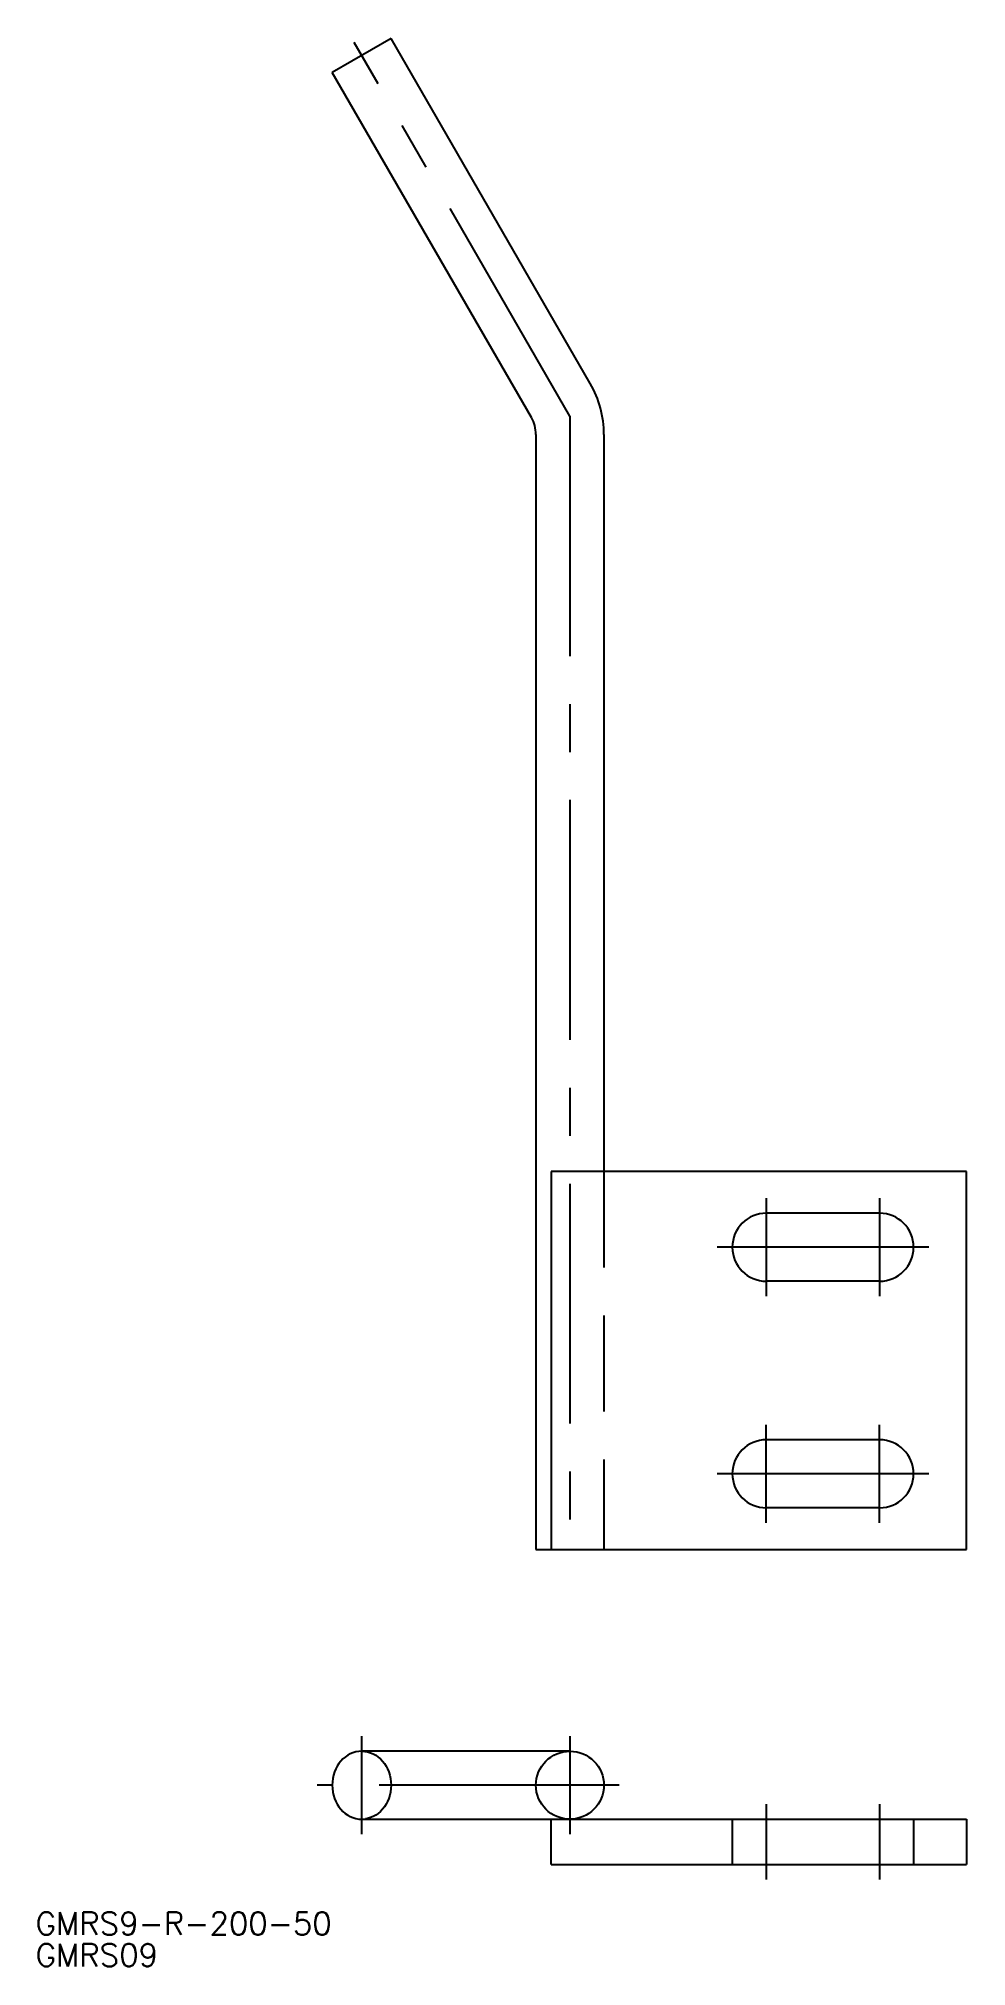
# Model space of a CAD drawing. Extents: x -68 to 55, y -55 to 200.
import ezdxf

# ---------------------------------------------------------------- set-up
doc = ezdxf.new("R2010")
doc.units = 0
doc.linetypes.add('CENTER', pattern=[50.8, 31.75, -6.35, 6.35, -6.35])
doc.linetypes.add('DASHED', pattern=[19.05, 12.7, -6.35])
doc.layers.get('0').update_dxf_attribs({"linetype": 'CONTINUOUS'})
doc.layers.add('CENTER', color=1, linetype='CENTER')
doc.styles.get("Standard").update_dxf_attribs({"font": 'txt.shx', "height": 3, "bigfont": 'bigfont.shx'})

msp = doc.modelspace()

# ---------------------------------------------------------------- linework, layer by layer
at = {"color": 7, "linetype": 'CONTINUOUS'}
for p, q in [((-21.17, 200), (-28.97, 195.5)), ((5.19, 154.34), (-21.17, 200)), ((-2.6, 149.84), (-28.97, 195.5)), ((-2, 147.59), (-2, 0)), ((7, 147.59), (7, 50)), ((55, 50), (0, 50)), ((0, 50), (0, 0)), ((55, 0), (55, 50)), ((43.5, 44.5), (28.5, 44.5)), ((43.5, 35.5), (28.5, 35.5)), ((43.5, 14.5), (28.5, 14.5)), ((43.5, 5.5), (28.5, 5.5)), ((-2, 0), (55, 0)), ((2.5, -26.72), (-25.07, -26.72)), ((-25.07, -35.72), (55, -35.72)), ((0, -41.72), (0, -35.72)), ((55, -35.72), (55, -41.72)), ((0, -41.72), (55, -41.72))]:
    msp.add_line(p, q, dxfattribs=at)
at = {"color": 3, "linetype": 'DASHED'}
for p, q in [((7, 50), (7, 0)), ((24, -35.72), (24, -41.72)), ((48, -35.72), (48, -41.72))]:
    msp.add_line(p, q, dxfattribs=at)
at = {"color": 7, "linetype": 'CONTINUOUS'}
msp.add_circle((2.5, -31.22), 4.5, dxfattribs=at)
for centre, radius, start, end in [((-6.5, 147.59), 13.5, 0, 30), ((-6.5, 147.59), 4.5, 0, 30), ((28.5, 40), 4.5, 90, 270), ((43.5, 40), 4.5, 270, 90), ((28.5, 10), 4.5, 90, 270), ((43.5, 10), 4.5, 270, 90)]:
    msp.add_arc(centre, radius, start, end, dxfattribs=at)
msp.add_ellipse((-25.07, -31.22), major_axis=(0, -4.5), ratio=0.866025, start_param=3.141593, end_param=6.283185, dxfattribs=at)
at = {"color": 3, "linetype": 'DASHED', "extrusion": (0, 0, -1)}
msp.add_ellipse((-25.07, -31.22), major_axis=(0, -4.5), ratio=0.866025, start_param=3.141593, end_param=6.283185, dxfattribs=at)
at = {"layer": 'CENTER', "color": 1, "linetype": 'CENTER'}
for p, q in [((2.5, 150), (-26.07, 199.48)), ((2.5, 150), (2.5, -2)), ((28.5, 46.5), (28.5, 33.5)), ((43.5, 46.5), (43.5, 33.5)), ((50, 40), (22, 40)), ((28.5, 3.5), (28.5, 16.5)), ((43.5, 3.5), (43.5, 16.5)), ((50, 10), (22, 10)), ((-25.07, -37.72), (-25.07, -24.72)), ((2.5, -24.72), (2.5, -37.72)), ((9, -31.22), (-30.97, -31.22)), ((28.5, -33.72), (28.5, -43.72)), ((43.5, -33.72), (43.5, -43.72))]:
    msp.add_line(p, q, dxfattribs=at)

# ---------------------------------------------------------------- texts
at = {"color": 7, "linetype": 'CONTINUOUS', "char_height": 3, "attachment_point": 1}
for s, insert, width in [('GMRS9-R-200-50', (-68.24, -48.03), 43.96), ('GMRS09', (-68.24, -52.21), 43.3367)]:
    msp.add_mtext(s, dxfattribs=dict(at, insert=insert, width=width))

doc.saveas('drawing.dxf')
